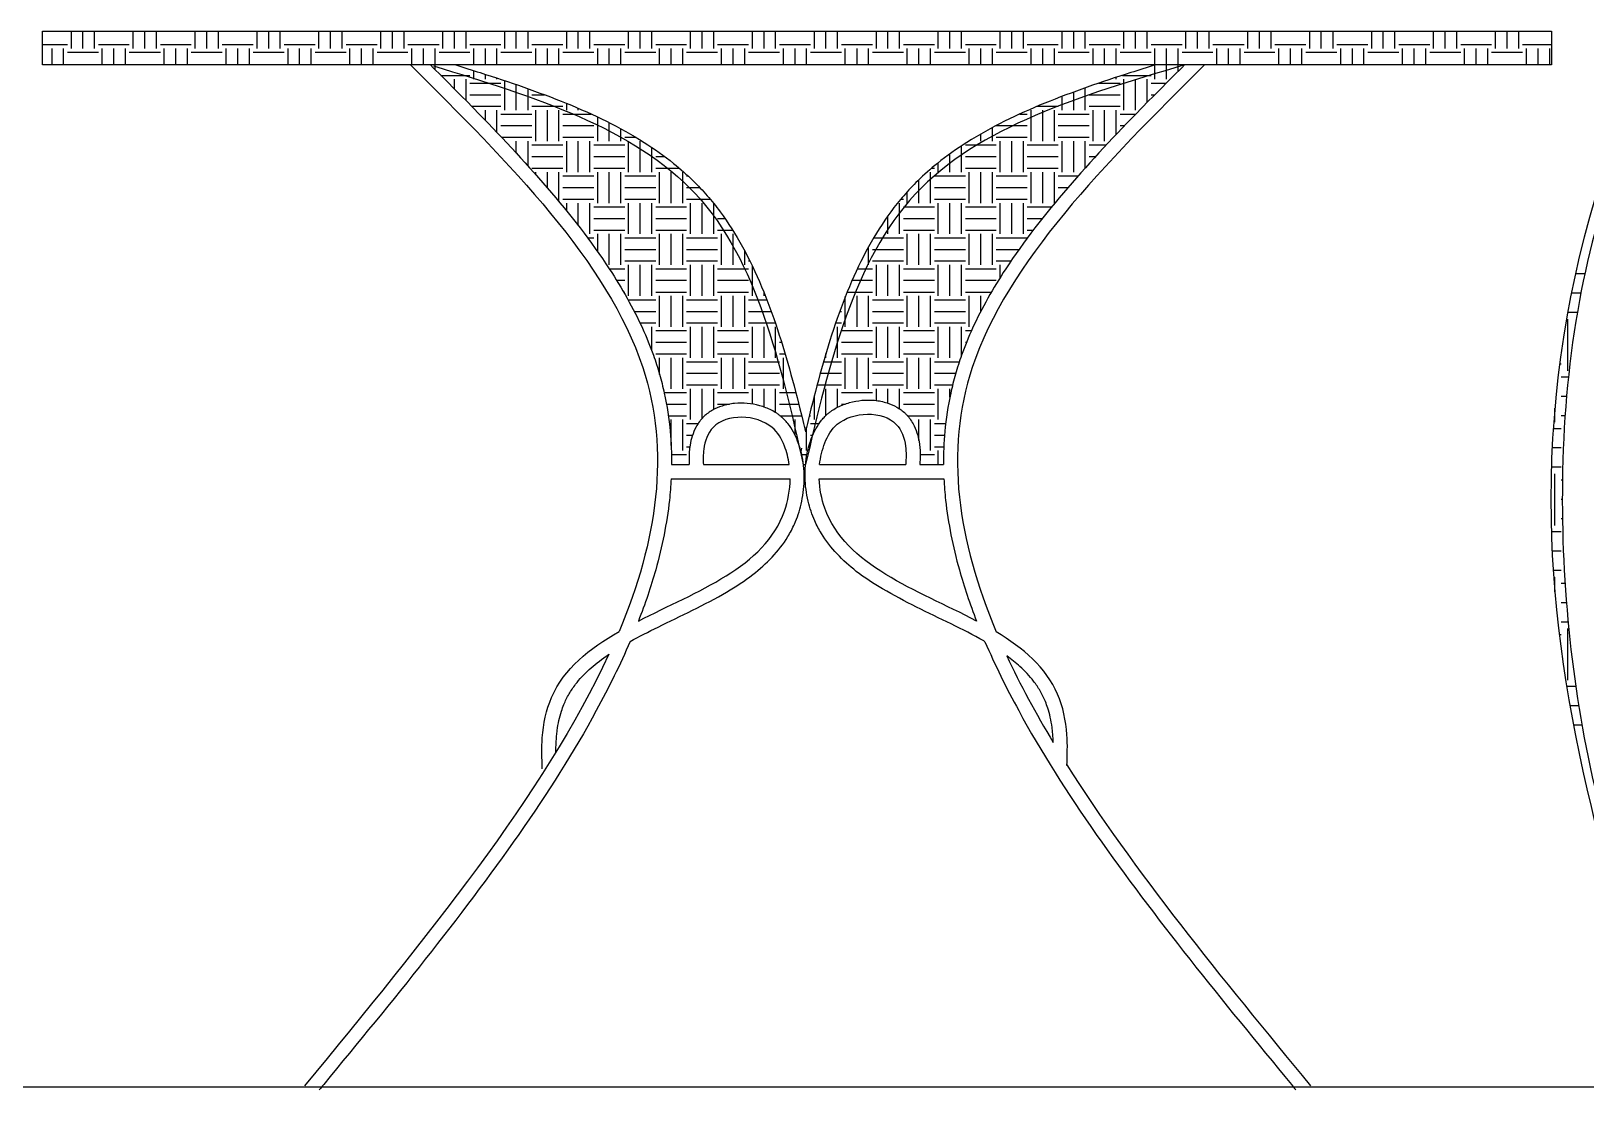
# Model space of a CAD drawing. Header units: inches. Extents: x 10 to 52.5, y 12.2 to 37.
# Drawn here: x 50.019 to 51.121, y 21.122 to 21.873 of the extents above; entities that cross this region are included whole.
import ezdxf

# ---------------------------------------------------------------- set-up
doc = ezdxf.new("R2010")
doc.units = ezdxf.units.IN
doc.header["$MEASUREMENT"] = 0
doc.layers.add('02', color=2, linetype='Continuous')
doc.layers.add('1', color=1, linetype='Continuous')

msp = doc.modelspace()

# ---------------------------------------------------------------- linework, layer by layer
at = {"layer": '02'}
for p, q in [((50.0268, 21.873), (51.0965, 21.873)), ((50.0268, 21.849), (50.0268, 21.873)), ((50.0473, 21.8608), (50.0473, 21.873)), ((50.0555, 21.8608), (50.0555, 21.873)), ((50.0637, 21.8608), (50.0637, 21.873)), ((50.0912, 21.8608), (50.0912, 21.873)), ((50.0994, 21.8608), (50.0994, 21.873)), ((50.1076, 21.8608), (50.1076, 21.873)), ((50.1351, 21.8608), (50.1351, 21.873)), ((50.1433, 21.8608), (50.1433, 21.873)), ((50.1515, 21.8608), (50.1515, 21.873)), ((50.179, 21.8608), (50.179, 21.873)), ((50.1872, 21.8608), (50.1872, 21.873)), ((50.1954, 21.8608), (50.1954, 21.873)), ((50.2228, 21.8608), (50.2228, 21.873)), ((50.2311, 21.8608), (50.2311, 21.873)), ((50.2393, 21.8608), (50.2393, 21.873)), ((50.2667, 21.8608), (50.2667, 21.873)), ((50.275, 21.8608), (50.275, 21.873)), ((50.2832, 21.8608), (50.2832, 21.873)), ((50.3106, 21.8608), (50.3106, 21.873)), ((50.3189, 21.8608), (50.3189, 21.873)), ((50.3271, 21.8608), (50.3271, 21.873)), ((50.3545, 21.8608), (50.3545, 21.873)), ((50.3627, 21.8608), (50.3627, 21.873)), ((50.371, 21.8608), (50.371, 21.873)), ((50.3984, 21.8608), (50.3984, 21.873)), ((50.4066, 21.8608), (50.4066, 21.873)), ((50.4149, 21.8608), (50.4149, 21.873)), ((50.4423, 21.8608), (50.4423, 21.873)), ((50.4505, 21.8608), (50.4505, 21.873)), ((50.4588, 21.8608), (50.4588, 21.873)), ((50.4862, 21.8608), (50.4862, 21.873)), ((50.4944, 21.8608), (50.4944, 21.873)), ((50.5027, 21.8608), (50.5027, 21.873)), ((50.5301, 21.8608), (50.5301, 21.873)), ((50.5383, 21.8608), (50.5383, 21.873)), ((50.5465, 21.8608), (50.5465, 21.873)), ((50.574, 21.8608), (50.574, 21.873)), ((50.5822, 21.8608), (50.5822, 21.873)), ((50.5904, 21.8608), (50.5904, 21.873)), ((50.6179, 21.8608), (50.6179, 21.873)), ((50.6261, 21.8608), (50.6261, 21.873)), ((50.6343, 21.8608), (50.6343, 21.873)), ((50.6618, 21.8608), (50.6618, 21.873)), ((50.67, 21.8608), (50.67, 21.873)), ((50.6782, 21.8608), (50.6782, 21.873)), ((50.7056, 21.8608), (50.7056, 21.873)), ((50.7139, 21.8608), (50.7139, 21.873)), ((50.7221, 21.8608), (50.7221, 21.873)), ((50.7495, 21.8608), (50.7495, 21.873)), ((50.7578, 21.8608), (50.7578, 21.873)), ((50.766, 21.8608), (50.766, 21.873)), ((50.7934, 21.8608), (50.7934, 21.873)), ((50.8017, 21.8608), (50.8017, 21.873)), ((50.8099, 21.8608), (50.8099, 21.873)), ((50.8373, 21.8608), (50.8373, 21.873)), ((50.8456, 21.8608), (50.8456, 21.873)), ((50.8538, 21.8608), (50.8538, 21.873)), ((50.8812, 21.8608), (50.8812, 21.873)), ((50.8894, 21.8608), (50.8894, 21.873)), ((50.8977, 21.8608), (50.8977, 21.873)), ((50.9251, 21.8608), (50.9251, 21.873)), ((50.9333, 21.8608), (50.9333, 21.873)), ((50.9416, 21.8608), (50.9416, 21.873)), ((50.969, 21.8608), (50.969, 21.873)), ((50.9772, 21.8608), (50.9772, 21.873)), ((50.9855, 21.8608), (50.9855, 21.873)), ((51.0129, 21.8608), (51.0129, 21.873)), ((51.0211, 21.8608), (51.0211, 21.873)), ((51.0293, 21.8608), (51.0293, 21.873)), ((51.0568, 21.8608), (51.0568, 21.873)), ((51.065, 21.8608), (51.065, 21.873)), ((51.0732, 21.8608), (51.0732, 21.873)), ((51.0965, 21.873), (51.0965, 21.849)), ((50.0268, 21.8636), (50.0445, 21.8636)), ((50.0336, 21.849), (50.0336, 21.8608)), ((50.0418, 21.849), (50.0418, 21.8608)), ((50.0445, 21.8581), (50.0665, 21.8581)), ((50.0665, 21.8636), (50.0884, 21.8636)), ((50.0692, 21.849), (50.0692, 21.8608)), ((50.0775, 21.849), (50.0775, 21.8608)), ((50.0857, 21.849), (50.0857, 21.8608)), ((50.0884, 21.8581), (50.1104, 21.8581)), ((50.1104, 21.8636), (50.1323, 21.8636)), ((50.1131, 21.849), (50.1131, 21.8608)), ((50.1213, 21.849), (50.1213, 21.8608)), ((50.1296, 21.849), (50.1296, 21.8608)), ((50.1323, 21.8581), (50.1543, 21.8581)), ((50.1543, 21.8636), (50.1762, 21.8636)), ((50.157, 21.849), (50.157, 21.8608)), ((50.1652, 21.849), (50.1652, 21.8608)), ((50.1735, 21.849), (50.1735, 21.8608)), ((50.1762, 21.8581), (50.1982, 21.8581)), ((50.1982, 21.8636), (50.2201, 21.8636)), ((50.2009, 21.849), (50.2009, 21.8608)), ((50.2091, 21.849), (50.2091, 21.8608)), ((50.2174, 21.849), (50.2174, 21.8608)), ((50.2201, 21.8581), (50.242, 21.8581)), ((50.242, 21.8636), (50.264, 21.8636)), ((50.2448, 21.849), (50.2448, 21.8608)), ((50.253, 21.849), (50.253, 21.8608)), ((50.2613, 21.849), (50.2613, 21.8608)), ((50.264, 21.8581), (50.2859, 21.8581)), ((50.2859, 21.8636), (50.3079, 21.8636)), ((50.2887, 21.849), (50.2887, 21.8608)), ((50.2969, 21.849), (50.2969, 21.8608)), ((50.3051, 21.8458), (50.3051, 21.8608)), ((50.3079, 21.8581), (50.3298, 21.8581)), ((50.3298, 21.8636), (50.3518, 21.8636)), ((50.3326, 21.849), (50.3326, 21.8608)), ((50.3408, 21.849), (50.3408, 21.8608)), ((50.349, 21.849), (50.349, 21.8608)), ((50.3518, 21.8581), (50.3737, 21.8581)), ((50.3737, 21.8636), (50.3957, 21.8636)), ((50.3765, 21.849), (50.3765, 21.8608)), ((50.3847, 21.849), (50.3847, 21.8608)), ((50.3929, 21.849), (50.3929, 21.8608)), ((50.3957, 21.8581), (50.4176, 21.8581)), ((50.4176, 21.8636), (50.4396, 21.8636)), ((50.4204, 21.849), (50.4204, 21.8608)), ((50.4286, 21.849), (50.4286, 21.8608)), ((50.4368, 21.849), (50.4368, 21.8608)), ((50.4396, 21.8581), (50.4615, 21.8581)), ((50.4615, 21.8636), (50.4834, 21.8636)), ((50.4642, 21.849), (50.4642, 21.8608)), ((50.4725, 21.849), (50.4725, 21.8608)), ((50.4807, 21.849), (50.4807, 21.8608)), ((50.4834, 21.8581), (50.5054, 21.8581)), ((50.5054, 21.8636), (50.5273, 21.8636)), ((50.5081, 21.849), (50.5081, 21.8608)), ((50.5164, 21.849), (50.5164, 21.8608)), ((50.5246, 21.849), (50.5246, 21.8608)), ((50.5273, 21.8581), (50.5493, 21.8581)), ((50.5493, 21.8636), (50.5712, 21.8636)), ((50.552, 21.849), (50.552, 21.8608)), ((50.5603, 21.849), (50.5603, 21.8608)), ((50.5685, 21.849), (50.5685, 21.8608)), ((50.5712, 21.8581), (50.5932, 21.8581)), ((50.5932, 21.8636), (50.6151, 21.8636)), ((50.5959, 21.849), (50.5959, 21.8608)), ((50.6042, 21.849), (50.6042, 21.8608)), ((50.6124, 21.849), (50.6124, 21.8608)), ((50.6151, 21.8581), (50.6371, 21.8581)), ((50.6371, 21.8636), (50.659, 21.8636)), ((50.6398, 21.849), (50.6398, 21.8608)), ((50.648, 21.849), (50.648, 21.8608)), ((50.6563, 21.849), (50.6563, 21.8608)), ((50.659, 21.8581), (50.681, 21.8581)), ((50.681, 21.8636), (50.7029, 21.8636)), ((50.6837, 21.849), (50.6837, 21.8608)), ((50.6919, 21.849), (50.6919, 21.8608)), ((50.7002, 21.849), (50.7002, 21.8608)), ((50.7029, 21.8581), (50.7249, 21.8581)), ((50.7249, 21.8636), (50.7468, 21.8636)), ((50.7276, 21.849), (50.7276, 21.8608)), ((50.7358, 21.849), (50.7358, 21.8608)), ((50.7441, 21.849), (50.7441, 21.8608)), ((50.7468, 21.8581), (50.7687, 21.8581)), ((50.7687, 21.8636), (50.7907, 21.8636)), ((50.7715, 21.849), (50.7715, 21.8608)), ((50.7797, 21.849), (50.7797, 21.8608)), ((50.7879, 21.849), (50.7879, 21.8608)), ((50.7907, 21.8581), (50.8126, 21.8581)), ((50.8126, 21.8636), (50.8346, 21.8636)), ((50.8154, 21.8389), (50.8154, 21.8608)), ((50.8236, 21.8389), (50.8236, 21.8608)), ((50.8318, 21.8446), (50.8318, 21.8608)), ((50.8346, 21.8581), (50.8565, 21.8581)), ((50.8565, 21.8636), (50.8785, 21.8636)), ((50.8593, 21.849), (50.8593, 21.8608)), ((50.8675, 21.849), (50.8675, 21.8608)), ((50.8757, 21.849), (50.8757, 21.8608)), ((50.8785, 21.8581), (50.9004, 21.8581)), ((50.9004, 21.8636), (50.9224, 21.8636)), ((50.9032, 21.849), (50.9032, 21.8608)), ((50.9114, 21.849), (50.9114, 21.8608)), ((50.9196, 21.849), (50.9196, 21.8608)), ((50.9224, 21.8581), (50.9443, 21.8581)), ((50.9443, 21.8636), (50.9663, 21.8636)), ((50.9471, 21.849), (50.9471, 21.8608)), ((50.9553, 21.849), (50.9553, 21.8608)), ((50.9635, 21.849), (50.9635, 21.8608)), ((50.9663, 21.8581), (50.9882, 21.8581)), ((50.9882, 21.8636), (51.0101, 21.8636)), ((50.9909, 21.849), (50.9909, 21.8608)), ((50.9992, 21.849), (50.9992, 21.8608)), ((51.0074, 21.849), (51.0074, 21.8608)), ((51.0101, 21.8581), (51.0321, 21.8581)), ((51.0321, 21.8636), (51.054, 21.8636)), ((51.0348, 21.849), (51.0348, 21.8608)), ((51.0431, 21.849), (51.0431, 21.8608)), ((51.0513, 21.849), (51.0513, 21.8608)), ((51.054, 21.8581), (51.076, 21.8581)), ((51.076, 21.8636), (51.0965, 21.8636)), ((51.0787, 21.849), (51.0787, 21.8608)), ((51.087, 21.849), (51.087, 21.8608)), ((51.0952, 21.849), (51.0952, 21.8608)), ((51.0965, 21.849), (50.0268, 21.849)), ((50.3326, 21.8389), (50.3326, 21.845)), ((50.3093, 21.8416), (50.3298, 21.8416)), ((50.3189, 21.832), (50.3189, 21.8389)), ((50.3271, 21.8237), (50.3271, 21.8389)), ((50.3298, 21.8362), (50.3518, 21.8362)), ((50.3408, 21.8389), (50.3408, 21.8424)), ((50.349, 21.8389), (50.349, 21.8397)), ((50.3545, 21.817), (50.3545, 21.8379)), ((50.3627, 21.817), (50.3627, 21.8351)), ((50.371, 21.817), (50.371, 21.8322)), ((50.766, 21.817), (50.766, 21.8328)), ((50.7757, 21.8362), (50.7907, 21.8362)), ((50.7879, 21.8389), (50.7879, 21.8402)), ((50.7923, 21.8416), (50.8126, 21.8416)), ((50.7934, 21.817), (50.7934, 21.8389)), ((50.8017, 21.817), (50.8017, 21.8389)), ((50.8099, 21.8225), (50.8099, 21.8389)), ((50.8126, 21.8362), (50.8234, 21.8362)), ((50.3298, 21.8279), (50.3518, 21.8279)), ((50.3737, 21.8279), (50.3827, 21.8279)), ((50.3984, 21.817), (50.3984, 21.8218)), ((50.7495, 21.817), (50.7495, 21.8268)), ((50.7578, 21.817), (50.7578, 21.8298)), ((50.7687, 21.8279), (50.7907, 21.8279)), ((50.8126, 21.8279), (50.8153, 21.8279)), ((50.331, 21.8197), (50.3518, 21.8197)), ((50.3408, 21.8097), (50.3408, 21.817)), ((50.349, 21.8011), (50.349, 21.817)), ((50.3518, 21.8142), (50.3737, 21.8142)), ((50.3737, 21.8197), (50.3957, 21.8197)), ((50.3765, 21.795), (50.3765, 21.817)), ((50.3847, 21.795), (50.3847, 21.817)), ((50.3929, 21.795), (50.3929, 21.817)), ((50.3957, 21.8142), (50.4158, 21.8142)), ((50.4066, 21.817), (50.4066, 21.8183)), ((50.4204, 21.795), (50.4204, 21.8121)), ((50.7195, 21.8142), (50.7249, 21.8142)), ((50.7276, 21.795), (50.7276, 21.817)), ((50.732, 21.8197), (50.7468, 21.8197)), ((50.7358, 21.795), (50.7358, 21.817)), ((50.7441, 21.795), (50.7441, 21.817)), ((50.7468, 21.8142), (50.7687, 21.8142)), ((50.7687, 21.8197), (50.7907, 21.8197)), ((50.7715, 21.795), (50.7715, 21.817)), ((50.7797, 21.795), (50.7797, 21.817)), ((50.7879, 21.7998), (50.7879, 21.817)), ((50.7907, 21.8142), (50.8018, 21.8142)), ((50.3518, 21.806), (50.3737, 21.806)), ((50.3957, 21.806), (50.4176, 21.806)), ((50.4286, 21.795), (50.4286, 21.8081)), ((50.4368, 21.795), (50.4368, 21.8037)), ((50.6919, 21.795), (50.6919, 21.8)), ((50.7002, 21.795), (50.7002, 21.8046)), ((50.7029, 21.806), (50.7249, 21.806)), ((50.7468, 21.806), (50.7687, 21.806)), ((50.7907, 21.806), (50.7939, 21.806)), ((50.3522, 21.7978), (50.3737, 21.7978)), ((50.3627, 21.7865), (50.3627, 21.795)), ((50.371, 21.7775), (50.371, 21.795)), ((50.3737, 21.7923), (50.3957, 21.7923)), ((50.3957, 21.7978), (50.4176, 21.7978)), ((50.3984, 21.7731), (50.3984, 21.795)), ((50.4066, 21.7731), (50.4066, 21.795)), ((50.4149, 21.7731), (50.4149, 21.795)), ((50.4176, 21.7923), (50.4396, 21.7923)), ((50.4396, 21.7978), (50.4473, 21.7978)), ((50.4423, 21.7731), (50.4423, 21.795)), ((50.4505, 21.7731), (50.4505, 21.795)), ((50.4588, 21.7731), (50.4588, 21.7905)), ((50.6782, 21.7731), (50.6782, 21.7916)), ((50.681, 21.7923), (50.7029, 21.7923)), ((50.6837, 21.795), (50.6837, 21.7951)), ((50.7029, 21.7978), (50.7249, 21.7978)), ((50.7056, 21.7731), (50.7056, 21.795)), ((50.7139, 21.7731), (50.7139, 21.795)), ((50.7221, 21.7731), (50.7221, 21.795)), ((50.7249, 21.7923), (50.7468, 21.7923)), ((50.7468, 21.7978), (50.7687, 21.7978)), ((50.7495, 21.7731), (50.7495, 21.795)), ((50.7578, 21.7731), (50.7578, 21.795)), ((50.766, 21.7761), (50.766, 21.795)), ((50.7687, 21.7923), (50.7808, 21.7923)), ((50.3737, 21.784), (50.3957, 21.784)), ((50.4176, 21.784), (50.4396, 21.784)), ((50.4615, 21.784), (50.4679, 21.784)), ((50.6618, 21.7731), (50.6618, 21.7797)), ((50.67, 21.7731), (50.67, 21.7859)), ((50.681, 21.784), (50.7029, 21.784)), ((50.7249, 21.784), (50.7468, 21.784)), ((50.7687, 21.784), (50.7732, 21.784)), ((50.3737, 21.7758), (50.3957, 21.7758)), ((50.3765, 21.7713), (50.3765, 21.7731)), ((50.3847, 21.7619), (50.3847, 21.7731)), ((50.3929, 21.7522), (50.3929, 21.7731)), ((50.3957, 21.7703), (50.4176, 21.7703)), ((50.4176, 21.7758), (50.4396, 21.7758)), ((50.4204, 21.7511), (50.4204, 21.7731)), ((50.4286, 21.7511), (50.4286, 21.7731)), ((50.4368, 21.7511), (50.4368, 21.7731)), ((50.4396, 21.7703), (50.4615, 21.7703)), ((50.4615, 21.7758), (50.4783, 21.7758)), ((50.4642, 21.7511), (50.4642, 21.7731)), ((50.4725, 21.7511), (50.4725, 21.7731)), ((50.4807, 21.7511), (50.4807, 21.7731)), ((50.4834, 21.7703), (50.4844, 21.7703)), ((50.648, 21.7511), (50.648, 21.7676)), ((50.6563, 21.7511), (50.6563, 21.7731)), ((50.6571, 21.7758), (50.659, 21.7758)), ((50.659, 21.7703), (50.681, 21.7703)), ((50.681, 21.7758), (50.7029, 21.7758)), ((50.6837, 21.7511), (50.6837, 21.7731)), ((50.6919, 21.7511), (50.6919, 21.7731)), ((50.7002, 21.7511), (50.7002, 21.7731)), ((50.7029, 21.7703), (50.7249, 21.7703)), ((50.7249, 21.7758), (50.7468, 21.7758)), ((50.7276, 21.7511), (50.7276, 21.7731)), ((50.7358, 21.7511), (50.7358, 21.7731)), ((50.7441, 21.7511), (50.7441, 21.7731)), ((50.7468, 21.7703), (50.7608, 21.7703)), ((50.3957, 21.7621), (50.4176, 21.7621)), ((50.4396, 21.7621), (50.4615, 21.7621)), ((50.4834, 21.7621), (50.4928, 21.7621)), ((50.6398, 21.7511), (50.6398, 21.7591)), ((50.659, 21.7621), (50.681, 21.7621)), ((50.7029, 21.7621), (50.7249, 21.7621)), ((50.7468, 21.7621), (50.7537, 21.7621)), ((50.3957, 21.7539), (50.4176, 21.7539)), ((50.3984, 21.7455), (50.3984, 21.7511)), ((50.4066, 21.7351), (50.4066, 21.7511)), ((50.4149, 21.7292), (50.4149, 21.7511)), ((50.4176, 21.7484), (50.4396, 21.7484)), ((50.4396, 21.7539), (50.4615, 21.7539)), ((50.4423, 21.7292), (50.4423, 21.7511)), ((50.4505, 21.7292), (50.4505, 21.7511)), ((50.4588, 21.7292), (50.4588, 21.7511)), ((50.4615, 21.7484), (50.4834, 21.7484)), ((50.4834, 21.7539), (50.5001, 21.7539)), ((50.4862, 21.7292), (50.4862, 21.7511)), ((50.4944, 21.7292), (50.4944, 21.7511)), ((50.5027, 21.7292), (50.5027, 21.7508)), ((50.6343, 21.7292), (50.6343, 21.7511)), ((50.6352, 21.7539), (50.6371, 21.7539)), ((50.6371, 21.7484), (50.659, 21.7484)), ((50.659, 21.7539), (50.681, 21.7539)), ((50.6618, 21.7292), (50.6618, 21.7511)), ((50.67, 21.7292), (50.67, 21.7511)), ((50.6782, 21.7292), (50.6782, 21.7511)), ((50.681, 21.7484), (50.7029, 21.7484)), ((50.7029, 21.7539), (50.7249, 21.7539)), ((50.7056, 21.7292), (50.7056, 21.7511)), ((50.7139, 21.7292), (50.7139, 21.7511)), ((50.7221, 21.7292), (50.7221, 21.7511)), ((50.7249, 21.7484), (50.7421, 21.7484)), ((50.4176, 21.7401), (50.4396, 21.7401)), ((50.4615, 21.7401), (50.4834, 21.7401)), ((50.5054, 21.7401), (50.5106, 21.7401)), ((50.6261, 21.7292), (50.6261, 21.742)), ((50.6371, 21.7401), (50.659, 21.7401)), ((50.681, 21.7401), (50.7029, 21.7401)), ((50.7249, 21.7401), (50.7355, 21.7401)), ((50.4132, 21.7264), (50.4176, 21.7264)), ((50.4176, 21.7319), (50.4396, 21.7319)), ((50.4204, 21.7166), (50.4204, 21.7292)), ((50.4286, 21.7072), (50.4286, 21.7292)), ((50.4368, 21.7072), (50.4368, 21.7292)), ((50.4396, 21.7264), (50.4615, 21.7264)), ((50.4615, 21.7319), (50.4834, 21.7319)), ((50.4642, 21.7072), (50.4642, 21.7292)), ((50.4725, 21.7072), (50.4725, 21.7292)), ((50.4807, 21.7072), (50.4807, 21.7292)), ((50.4834, 21.7264), (50.5054, 21.7264)), ((50.5054, 21.7319), (50.516, 21.7319)), ((50.5081, 21.7072), (50.5081, 21.7292)), ((50.5164, 21.7072), (50.5164, 21.7292)), ((50.616, 21.7264), (50.6371, 21.7264)), ((50.6179, 21.7292), (50.6179, 21.7296)), ((50.6371, 21.7319), (50.659, 21.7319)), ((50.6398, 21.7072), (50.6398, 21.7292)), ((50.648, 21.7072), (50.648, 21.7292)), ((50.6563, 21.7072), (50.6563, 21.7292)), ((50.659, 21.7264), (50.681, 21.7264)), ((50.681, 21.7319), (50.7029, 21.7319)), ((50.6837, 21.7072), (50.6837, 21.7292)), ((50.6919, 21.7072), (50.6919, 21.7292)), ((50.7002, 21.7072), (50.7002, 21.7292)), ((50.7029, 21.7264), (50.7249, 21.7264)), ((50.7249, 21.7319), (50.7291, 21.7319)), ((50.4396, 21.7182), (50.4615, 21.7182)), ((50.4834, 21.7182), (50.5054, 21.7182)), ((50.5246, 21.7072), (50.5246, 21.7171)), ((50.6124, 21.7072), (50.6124, 21.7201)), ((50.6151, 21.7182), (50.6371, 21.7182)), ((50.659, 21.7182), (50.681, 21.7182)), ((50.7029, 21.7182), (50.719, 21.7182)), ((50.4286, 21.7045), (50.4396, 21.7045)), ((50.4396, 21.71), (50.4615, 21.71)), ((50.4423, 21.6853), (50.4423, 21.7072)), ((50.4505, 21.6853), (50.4505, 21.7072)), ((50.4588, 21.6853), (50.4588, 21.7072)), ((50.4615, 21.7045), (50.4834, 21.7045)), ((50.4834, 21.71), (50.5054, 21.71)), ((50.4862, 21.6853), (50.4862, 21.7072)), ((50.4944, 21.6853), (50.4944, 21.7072)), ((50.5027, 21.6853), (50.5027, 21.7072)), ((50.5054, 21.7045), (50.5273, 21.7045)), ((50.5273, 21.71), (50.5283, 21.71)), ((50.5301, 21.6853), (50.5301, 21.7063)), ((50.6044, 21.7045), (50.6151, 21.7045)), ((50.6151, 21.71), (50.6371, 21.71)), ((50.6179, 21.6853), (50.6179, 21.7072)), ((50.6261, 21.6853), (50.6261, 21.7072)), ((50.6343, 21.6853), (50.6343, 21.7072)), ((50.6371, 21.7045), (50.659, 21.7045)), ((50.659, 21.71), (50.681, 21.71)), ((50.6618, 21.6853), (50.6618, 21.7072)), ((50.67, 21.6853), (50.67, 21.7072)), ((50.6782, 21.6853), (50.6782, 21.7072)), ((50.681, 21.7045), (50.7029, 21.7045)), ((50.7029, 21.71), (50.7133, 21.71)), ((50.7056, 21.6982), (50.7056, 21.7072)), ((51.12, 21.7008), (51.1134, 21.7008)), ((50.4338, 21.6963), (50.4396, 21.6963)), ((50.4615, 21.6963), (50.4834, 21.6963)), ((50.5054, 21.6963), (50.5273, 21.6963)), ((50.6007, 21.6963), (50.6151, 21.6963)), ((50.6371, 21.6963), (50.659, 21.6963)), ((50.681, 21.6963), (50.7029, 21.6963)), ((50.4387, 21.688), (50.4396, 21.688)), ((50.4418, 21.6825), (50.4615, 21.6825)), ((50.4615, 21.688), (50.4834, 21.688)), ((50.4642, 21.6633), (50.4642, 21.6853)), ((50.4725, 21.6633), (50.4725, 21.6853)), ((50.4807, 21.6633), (50.4807, 21.6853)), ((50.4834, 21.6825), (50.5054, 21.6825)), ((50.5054, 21.688), (50.5273, 21.688)), ((50.5081, 21.6633), (50.5081, 21.6853)), ((50.5164, 21.6633), (50.5164, 21.6853)), ((50.5246, 21.6633), (50.5246, 21.6853)), ((50.5273, 21.6825), (50.5403, 21.6825)), ((50.5383, 21.6853), (50.5383, 21.6876)), ((50.5959, 21.6633), (50.5959, 21.6848)), ((50.5972, 21.688), (50.6151, 21.688)), ((50.6042, 21.6633), (50.6042, 21.6853)), ((50.6124, 21.6633), (50.6124, 21.6853)), ((50.6151, 21.6825), (50.6371, 21.6825)), ((50.6371, 21.688), (50.659, 21.688)), ((50.6398, 21.6633), (50.6398, 21.6853)), ((50.648, 21.6633), (50.648, 21.6853)), ((50.6563, 21.6633), (50.6563, 21.6853)), ((50.659, 21.6825), (50.681, 21.6825)), ((50.681, 21.688), (50.6995, 21.688)), ((50.6837, 21.6633), (50.6837, 21.6853)), ((50.6919, 21.6743), (50.6919, 21.6853)), ((51.1172, 21.6871), (51.1105, 21.6871)), ((50.4462, 21.6743), (50.4615, 21.6743)), ((50.4834, 21.6743), (50.5054, 21.6743)), ((50.5273, 21.6743), (50.5434, 21.6743)), ((50.592, 21.6743), (50.5932, 21.6743)), ((50.6151, 21.6743), (50.6371, 21.6743)), ((50.659, 21.6743), (50.681, 21.6743)), ((51.1147, 21.6734), (51.1079, 21.6734)), ((51.108, 21.6322), (51.108, 21.6688)), ((50.4503, 21.6661), (50.4615, 21.6661)), ((50.4588, 21.6462), (50.4588, 21.6633)), ((50.4615, 21.6606), (50.4834, 21.6606)), ((50.4834, 21.6661), (50.5054, 21.6661)), ((50.4862, 21.6414), (50.4862, 21.6633)), ((50.4944, 21.6414), (50.4944, 21.6633)), ((50.5027, 21.6414), (50.5027, 21.6633)), ((50.5054, 21.6606), (50.5273, 21.6606)), ((50.5273, 21.6661), (50.5463, 21.6661)), ((50.5301, 21.6414), (50.5301, 21.6633)), ((50.5383, 21.6414), (50.5383, 21.6633)), ((50.5465, 21.6414), (50.5465, 21.6633)), ((50.5891, 21.6661), (50.5932, 21.6661)), ((50.5904, 21.6414), (50.5904, 21.6633)), ((50.5932, 21.6606), (50.6151, 21.6606)), ((50.6151, 21.6661), (50.6371, 21.6661)), ((50.6179, 21.6414), (50.6179, 21.6633)), ((50.6261, 21.6414), (50.6261, 21.6633)), ((50.6343, 21.6414), (50.6343, 21.6633)), ((50.6371, 21.6606), (50.659, 21.6606)), ((50.659, 21.6661), (50.681, 21.6661)), ((50.6618, 21.6414), (50.6618, 21.6633)), ((50.67, 21.6414), (50.67, 21.6633)), ((50.6782, 21.6429), (50.6782, 21.6633)), ((50.681, 21.6606), (50.6854, 21.6606)), ((50.4615, 21.6524), (50.4834, 21.6524)), ((50.5054, 21.6524), (50.5273, 21.6524)), ((50.5493, 21.6524), (50.5507, 21.6524)), ((50.5932, 21.6524), (50.6151, 21.6524)), ((50.6371, 21.6524), (50.659, 21.6524)), ((50.681, 21.6524), (50.6818, 21.6524)), ((50.4614, 21.6386), (50.4615, 21.6386)), ((50.4615, 21.6441), (50.4834, 21.6441)), ((50.4642, 21.6296), (50.4642, 21.6414)), ((50.4725, 21.6194), (50.4725, 21.6414)), ((50.4807, 21.6194), (50.4807, 21.6414)), ((50.4834, 21.6386), (50.5054, 21.6386)), ((50.5054, 21.6441), (50.5273, 21.6441)), ((50.5081, 21.6194), (50.5081, 21.6414)), ((50.5164, 21.6194), (50.5164, 21.6414)), ((50.5246, 21.6194), (50.5246, 21.6414)), ((50.5273, 21.6386), (50.5493, 21.6386)), ((50.5493, 21.6441), (50.5532, 21.6441)), ((50.552, 21.6194), (50.552, 21.6414)), ((50.5805, 21.6386), (50.5932, 21.6386)), ((50.5822, 21.6414), (50.5822, 21.6445)), ((50.5932, 21.6441), (50.6151, 21.6441)), ((50.5959, 21.6194), (50.5959, 21.6414)), ((50.6042, 21.6194), (50.6042, 21.6414)), ((50.6124, 21.6194), (50.6124, 21.6414)), ((50.6151, 21.6386), (50.6371, 21.6386)), ((50.6371, 21.6441), (50.659, 21.6441)), ((50.6398, 21.6194), (50.6398, 21.6414)), ((50.648, 21.6194), (50.648, 21.6414)), ((50.6563, 21.6194), (50.6563, 21.6414)), ((50.659, 21.6386), (50.6768, 21.6386)), ((51.1034, 21.6368), (51.1022, 21.6368)), ((50.4834, 21.6304), (50.5054, 21.6304)), ((50.5273, 21.6304), (50.5493, 21.6304)), ((50.5782, 21.6304), (50.5932, 21.6304)), ((50.6151, 21.6304), (50.6371, 21.6304)), ((50.659, 21.6304), (50.6742, 21.6304)), ((51.1084, 21.6277), (51.1034, 21.6277)), ((50.4675, 21.6167), (50.4834, 21.6167)), ((50.4834, 21.6222), (50.5054, 21.6222)), ((50.4862, 21.5975), (50.4862, 21.6194)), ((50.4944, 21.5984), (50.4944, 21.6194)), ((50.5027, 21.6047), (50.5027, 21.6194)), ((50.5054, 21.6167), (50.5273, 21.6167)), ((50.5273, 21.6222), (50.5493, 21.6222)), ((50.5301, 21.6085), (50.5301, 21.6194)), ((50.5383, 21.6064), (50.5383, 21.6194)), ((50.5465, 21.6024), (50.5465, 21.6194)), ((50.5493, 21.6167), (50.5608, 21.6167)), ((50.574, 21.5975), (50.574, 21.6145)), ((50.576, 21.6222), (50.5932, 21.6222)), ((50.5822, 21.6005), (50.5822, 21.6194)), ((50.5904, 21.6063), (50.5904, 21.6194)), ((50.5932, 21.6167), (50.6151, 21.6167)), ((50.6151, 21.6222), (50.6371, 21.6222)), ((50.6179, 21.611), (50.6179, 21.6194)), ((50.6261, 21.6092), (50.6261, 21.6194)), ((50.6343, 21.6052), (50.6343, 21.6194)), ((50.6371, 21.6167), (50.659, 21.6167)), ((50.659, 21.6222), (50.672, 21.6222)), ((50.6618, 21.5975), (50.6618, 21.6194)), ((50.67, 21.6134), (50.67, 21.6194)), ((51.1071, 21.614), (51.1034, 21.614)), ((50.4692, 21.6085), (50.4834, 21.6085)), ((50.5054, 21.6085), (50.5138, 21.6085)), ((50.5493, 21.6085), (50.5629, 21.6085)), ((50.5932, 21.6085), (50.5954, 21.6085)), ((50.6371, 21.6085), (50.659, 21.6085)), ((51.0988, 21.5957), (51.0988, 21.6057)), ((50.4705, 21.6002), (50.4834, 21.6002)), ((50.4725, 21.5792), (50.4725, 21.5975)), ((50.4807, 21.5756), (50.4807, 21.5975)), ((50.4834, 21.5948), (50.4916, 21.5948)), ((50.5496, 21.6002), (50.5649, 21.6002)), ((50.5603, 21.5866), (50.5603, 21.5975)), ((50.5685, 21.5756), (50.5685, 21.5923)), ((50.5704, 21.6002), (50.5712, 21.6002)), ((50.5712, 21.5948), (50.5773, 21.5948)), ((50.64, 21.6002), (50.659, 21.6002)), ((50.648, 21.5828), (50.648, 21.5975)), ((50.6563, 21.5756), (50.6563, 21.5975)), ((50.659, 21.5948), (50.667, 21.5948)), ((51.1034, 21.5911), (51.0977, 21.5911)), ((51.106, 21.6002), (51.1034, 21.6002)), ((50.4834, 21.5865), (50.4876, 21.5865)), ((50.5712, 21.5865), (50.5728, 21.5865)), ((50.659, 21.5865), (50.6662, 21.5865)), ((50.4727, 21.5728), (50.4834, 21.5728)), ((50.4834, 21.5783), (50.4857, 21.5783)), ((50.565, 21.5728), (50.5687, 21.5728)), ((50.649, 21.5728), (50.659, 21.5728)), ((50.659, 21.5783), (50.6657, 21.5783)), ((50.6618, 21.5656), (50.6618, 21.5756)), ((51.1034, 21.5774), (51.0969, 21.5774)), ((50.4727, 21.5656), (50.4853, 21.5656)), ((50.4953, 21.5656), (50.5561, 21.5656)), ((50.5662, 21.5656), (50.5677, 21.5656)), ((50.5777, 21.5656), (50.6387, 21.5656)), ((50.6487, 21.5656), (50.6655, 21.5656)), ((51.1034, 21.5637), (51.0964, 21.5637)), ((51.0988, 21.5225), (51.0988, 21.5591)), ((50.4724, 21.5556), (50.5568, 21.5556)), ((50.5667, 21.5556), (50.5674, 21.5556)), ((50.5774, 21.5556), (50.6658, 21.5556)), ((51.1042, 21.5545), (51.1034, 21.5545)), ((51.1041, 21.5408), (51.1034, 21.5408)), ((51.1042, 21.5271), (51.1034, 21.5271)), ((51.1034, 21.5179), (51.0963, 21.5179)), ((51.1034, 21.5042), (51.0969, 21.5042)), ((51.1034, 21.4905), (51.0977, 21.4905)), ((51.0988, 21.4755), (51.0988, 21.4859)), ((51.1061, 21.4814), (51.1034, 21.4814)), ((51.107, 21.4677), (51.1034, 21.4677)), ((51.1082, 21.4539), (51.1034, 21.4539)), ((51.108, 21.4128), (51.108, 21.4494)), ((51.1034, 21.4448), (51.102, 21.4448)), ((51.1137, 21.4082), (51.1073, 21.4082)), ((51.1158, 21.3945), (51.1096, 21.3945)), ((51.1181, 21.3808), (51.1121, 21.3808))]:
    msp.add_line(p, q, dxfattribs=at)
for points in [[(51.9435, 22.2399), (51.5696, 22.1915), (51.2306, 21.9601), (51.0961, 21.527), (51.1822, 21.1235)], [(51.9435, 22.1457), (51.6207, 22.1081), (51.3463, 21.987), (51.201, 21.8794), (51.115, 21.675), (51.1042, 21.5539), (51.1284, 21.3306), (51.1957, 21.1235)], [(50.3041, 21.8483), (50.4899, 21.7574), (50.5661, 21.5656)], [(50.8363, 21.849), (50.6455, 21.7574), (50.5677, 21.5656)]]:
    msp.add_spline(points, degree=3, dxfattribs=at)
for points, knots in [([(50.2875, 21.8493), (50.3576, 21.7794), (50.4836, 21.6536), (50.4626, 21.512), (50.4355, 21.4472)], [0, 0, 0, 0, 234.973793, 422.492021, 422.492021, 422.492021, 422.492021]), ([(50.3019, 21.849), (50.3122, 21.8387), (50.3224, 21.8285), (50.3507, 21.7996), (50.3683, 21.7809), (50.4009, 21.7431), (50.4159, 21.7239), (50.4376, 21.6906), (50.4456, 21.6766), (50.455, 21.656), (50.4576, 21.6496), (50.4615, 21.6387), (50.4629, 21.6343), (50.4655, 21.6253), (50.4666, 21.6208), (50.4696, 21.6073), (50.471, 21.5982), (50.4725, 21.5813), (50.4728, 21.5735), (50.4727, 21.5656)], [8.289411, 8.289411, 8.289411, 8.289411, 42.680623, 42.680623, 104.579703, 104.579703, 166.478783, 166.478783, 210.127083, 210.127083, 229.537204, 229.537204, 242.870046, 242.870046, 256.202889, 256.202889, 282.868574, 282.868574, 305.734208, 305.734208, 305.734208, 305.734208]), ([(50.3198, 21.849), (50.3256, 21.8472), (50.3313, 21.8454), (50.3579, 21.8369), (50.3785, 21.8299), (50.4177, 21.8139), (50.4363, 21.8049), (50.4606, 21.7895), (50.4676, 21.7845), (50.479, 21.7753), (50.4836, 21.7712), (50.4915, 21.7635), (50.4948, 21.76), (50.5012, 21.7526), (50.5042, 21.7489), (50.5129, 21.7371), (50.5182, 21.7288), (50.533, 21.702), (50.541, 21.6822), (50.5547, 21.6406), (50.5604, 21.6189), (50.5664, 21.5942), (50.567, 21.5916), (50.5677, 21.5889)], [11.94702, 11.94702, 11.94702, 11.94702, 26.520797, 26.520797, 79.562392, 79.562392, 132.603987, 132.603987, 155.515727, 155.515727, 172.133269, 172.133269, 185.249092, 185.249092, 198.364916, 198.364916, 224.596564, 224.596564, 279.450377, 279.450377, 334.304191, 334.304191, 340.881922, 340.881922, 340.881922, 340.881922]), ([(50.8155, 21.849), (50.8098, 21.8472), (50.804, 21.8454), (50.7774, 21.8369), (50.7569, 21.8299), (50.7177, 21.8139), (50.6991, 21.8049), (50.6748, 21.7895), (50.6678, 21.7845), (50.6563, 21.7753), (50.6517, 21.7712), (50.6438, 21.7635), (50.6405, 21.76), (50.6341, 21.7526), (50.6311, 21.7489), (50.6224, 21.7371), (50.6172, 21.7288), (50.6024, 21.702), (50.5944, 21.6822), (50.5806, 21.6406), (50.5749, 21.6189), (50.5689, 21.5942), (50.5683, 21.5916), (50.5677, 21.5889)], [11.94702, 11.94702, 11.94702, 11.94702, 26.520797, 26.520797, 79.562392, 79.562392, 132.603987, 132.603987, 155.515727, 155.515727, 172.133269, 172.133269, 185.249092, 185.249092, 198.364916, 198.364916, 224.596564, 224.596564, 279.450377, 279.450377, 334.304191, 334.304191, 340.881922, 340.881922, 340.881922, 340.881922]), ([(50.8363, 21.849), (50.826, 21.8387), (50.8158, 21.8285), (50.7875, 21.7996), (50.7699, 21.7809), (50.7373, 21.7431), (50.7223, 21.7239), (50.7006, 21.6906), (50.6926, 21.6766), (50.6832, 21.656), (50.6806, 21.6496), (50.6767, 21.6387), (50.6753, 21.6343), (50.6727, 21.6253), (50.6716, 21.6208), (50.6686, 21.6073), (50.6672, 21.5982), (50.6657, 21.5813), (50.6654, 21.5735), (50.6655, 21.5656)], [8.289411, 8.289411, 8.289411, 8.289411, 42.680623, 42.680623, 104.579703, 104.579703, 166.478783, 166.478783, 210.127083, 210.127083, 229.537204, 229.537204, 242.870046, 242.870046, 256.202889, 256.202889, 282.868574, 282.868574, 305.734208, 305.734208, 305.734208, 305.734208]), ([(50.8507, 21.8493), (50.7806, 21.7794), (50.6545, 21.6535), (50.6756, 21.5118), (50.7029, 21.447)], [0, 0, 0, 0, 234.973793, 422.751185, 422.751185, 422.751185, 422.751185]), ([(50.6949, 21.44), (50.6946, 21.4402), (50.6943, 21.4404), (50.6867, 21.4448), (50.6789, 21.4487), (50.6629, 21.4566), (50.6546, 21.4605), (50.6382, 21.4687), (50.6301, 21.4729), (50.6158, 21.4813), (50.6096, 21.4854), (50.5988, 21.4937), (50.5943, 21.4978), (50.5859, 21.5067), (50.5821, 21.5115), (50.5772, 21.5196), (50.5756, 21.5226), (50.5732, 21.5279), (50.5724, 21.5302), (50.5708, 21.5349), (50.5701, 21.5373), (50.5683, 21.5452), (50.5675, 21.5508), (50.5672, 21.5622), (50.5677, 21.568), (50.5692, 21.5756), (50.5697, 21.5775), (50.5708, 21.5812), (50.5714, 21.5829), (50.5728, 21.5866), (50.5738, 21.5888), (50.5761, 21.593), (50.5774, 21.5951), (50.5798, 21.598), (50.5806, 21.5989), (50.5821, 21.6004), (50.5827, 21.601), (50.5839, 21.602), (50.5845, 21.6025), (50.5857, 21.6034), (50.5862, 21.6038), (50.588, 21.605), (50.5892, 21.6057), (50.5932, 21.6077), (50.596, 21.6088), (50.6018, 21.6104), (50.6047, 21.6109), (50.6107, 21.6115), (50.6137, 21.6115), (50.6197, 21.6109), (50.6227, 21.6103), (50.6279, 21.6086), (50.6302, 21.6076), (50.6345, 21.6052), (50.6366, 21.6037), (50.639, 21.6013), (50.6395, 21.6007), (50.6406, 21.5996), (50.6411, 21.599), (50.6424, 21.5971), (50.6432, 21.5959), (50.6451, 21.5925), (50.646, 21.5903), (50.6474, 21.5859), (50.6479, 21.5837), (50.6485, 21.5801), (50.6487, 21.5786), (50.6489, 21.5758), (50.6489, 21.5744), (50.649, 21.5705), (50.6489, 21.568), (50.6487, 21.5656)], [102.552036, 102.552036, 102.552036, 102.552036, 103.467252, 103.467252, 124.891914, 124.891914, 146.316576, 146.316576, 167.741238, 167.741238, 185.613574, 185.613574, 200.43759, 200.43759, 215.261605, 215.261605, 223.220688, 223.220688, 228.900697, 228.900697, 234.580706, 234.580706, 247.225045, 247.225045, 259.869384, 259.869384, 264.220139, 264.220139, 268.083055, 268.083055, 272.949394, 272.949394, 277.815732, 277.815732, 280.092656, 280.092656, 281.662208, 281.662208, 282.946068, 282.946068, 284.229928, 284.229928, 286.797648, 286.797648, 292.299767, 292.299767, 297.801886, 297.801886, 303.304005, 303.304005, 308.806124, 308.806124, 313.222175, 313.222175, 317.638227, 317.638227, 318.968304, 318.968304, 320.298382, 320.298382, 322.958537, 322.958537, 327.370499, 327.370499, 331.782461, 331.782461, 334.788931, 334.788931, 337.7954, 337.7954, 343.68278, 343.68278, 343.68278, 343.68278]), ([(50.4433, 21.4402), (50.4497, 21.4437), (50.4564, 21.4471), (50.4712, 21.4544), (50.4795, 21.4583), (50.4959, 21.4665), (50.504, 21.4707), (50.5183, 21.4791), (50.5245, 21.4832), (50.5353, 21.4915), (50.5398, 21.4956), (50.5482, 21.5045), (50.552, 21.5093), (50.5569, 21.5174), (50.5585, 21.5204), (50.5609, 21.5257), (50.5618, 21.528), (50.5633, 21.5327), (50.564, 21.5351), (50.5658, 21.543), (50.5666, 21.5486), (50.5669, 21.56), (50.5664, 21.5658), (50.5649, 21.5734), (50.5644, 21.5753), (50.5633, 21.579), (50.5627, 21.5807), (50.5613, 21.5844), (50.5603, 21.5866), (50.558, 21.5908), (50.5567, 21.5929), (50.5543, 21.5958), (50.5535, 21.5967), (50.552, 21.5982), (50.5514, 21.5988), (50.5502, 21.5998), (50.5496, 21.6003), (50.5485, 21.6012), (50.5479, 21.6016), (50.5461, 21.6028), (50.5449, 21.6035), (50.5409, 21.6055), (50.5381, 21.6066), (50.5323, 21.6082), (50.5294, 21.6087), (50.5234, 21.6093), (50.5204, 21.6093), (50.5144, 21.6087), (50.5114, 21.6081), (50.5062, 21.6064), (50.5039, 21.6054), (50.4996, 21.603), (50.4975, 21.6015), (50.4951, 21.5991), (50.4946, 21.5985), (50.4935, 21.5974), (50.493, 21.5968), (50.4917, 21.5949), (50.4909, 21.5937), (50.489, 21.5903), (50.4881, 21.5881), (50.4867, 21.5837), (50.4862, 21.5815), (50.4856, 21.5779), (50.4854, 21.5764), (50.4852, 21.5736), (50.4852, 21.5722), (50.4851, 21.5691), (50.4852, 21.5673), (50.4853, 21.5656)], [106.61001, 106.61001, 106.61001, 106.61001, 124.891914, 124.891914, 146.316576, 146.316576, 167.741238, 167.741238, 185.613574, 185.613574, 200.43759, 200.43759, 215.261605, 215.261605, 223.220688, 223.220688, 228.900697, 228.900697, 234.580706, 234.580706, 247.225045, 247.225045, 259.869384, 259.869384, 264.220139, 264.220139, 268.083055, 268.083055, 272.949394, 272.949394, 277.815732, 277.815732, 280.092656, 280.092656, 281.662208, 281.662208, 282.946068, 282.946068, 284.229928, 284.229928, 286.797648, 286.797648, 292.299767, 292.299767, 297.801886, 297.801886, 303.304005, 303.304005, 308.806124, 308.806124, 313.222175, 313.222175, 317.638227, 317.638227, 318.968304, 318.968304, 320.298382, 320.298382, 322.958537, 322.958537, 327.370499, 327.370499, 331.782461, 331.782461, 334.788931, 334.788931, 337.7954, 337.7954, 341.884254, 341.884254, 341.884254, 341.884254]), ([(50.5561, 21.5656), (50.5555, 21.5701), (50.5531, 21.5799), (50.541, 21.6009), (50.5033, 21.6023), (50.495, 21.5785), (50.4951, 21.5692), (50.4953, 21.5656)], [256.556642, 256.556642, 256.556642, 256.556642, 268.152731, 281.926504, 318.217918, 332.764585, 342.295782, 342.295782, 342.295782, 342.295782]), ([(50.5777, 21.5656), (50.5783, 21.5709), (50.5807, 21.5814), (50.5931, 21.6031), (50.6309, 21.6045), (50.6394, 21.5799), (50.639, 21.57), (50.6387, 21.5656)], [254.686212, 254.686212, 254.686212, 254.686212, 268.152731, 281.926504, 318.217918, 332.764585, 344.21476, 344.21476, 344.21476, 344.21476]), ([(50.4492, 21.4547), (50.4908, 21.476), (50.5474, 21.4958), (50.5567, 21.5477), (50.5568, 21.5556)], [116.39783, 116.39783, 116.39783, 116.39783, 228.041127, 248.115814, 248.115814, 248.115814, 248.115814]), ([(50.4724, 21.5556), (50.4722, 21.5505), (50.4718, 21.5455), (50.4694, 21.524), (50.4661, 21.5076), (50.4581, 21.479), (50.454, 21.4668), (50.4492, 21.4547)], [315.388394, 315.388394, 315.388394, 315.388394, 330.064133, 330.064133, 377.259691, 377.259691, 411.812541, 411.812541, 411.812541, 411.812541]), ([(50.6889, 21.4547), (50.6465, 21.4771), (50.5878, 21.4963), (50.5777, 21.5484), (50.5774, 21.5556)], [112.738368, 112.738368, 112.738368, 112.738368, 228.041127, 246.261361, 246.261361, 246.261361, 246.261361]), ([(50.6658, 21.5556), (50.666, 21.5505), (50.6664, 21.5455), (50.6688, 21.524), (50.6721, 21.5076), (50.6801, 21.479), (50.6842, 21.4669), (50.6889, 21.4547)], [315.388394, 315.388394, 315.388394, 315.388394, 330.064133, 330.064133, 377.259691, 377.259691, 411.72819, 411.72819, 411.72819, 411.72819]), ([(50.3811, 21.35), (50.3809, 21.3573), (50.3802, 21.3743), (50.3888, 21.4149), (50.4145, 21.4352), (50.4355, 21.4472)], [0, 0, 0, 0, 19.100735, 44.584364, 103.794188, 103.794188, 103.794188, 103.794188]), ([(50.753, 21.3522), (50.7532, 21.3595), (50.7539, 21.3765), (50.7456, 21.4156), (50.722, 21.4355), (50.7029, 21.447)], [0, 0, 0, 0, 19.100735, 44.584364, 99.794478, 99.794478, 99.794478, 99.794478]), ([(50.4433, 21.4402), (50.4364, 21.4239), (50.4283, 21.4076), (50.4036, 21.3621), (50.3849, 21.3328), (50.3439, 21.274), (50.3215, 21.2445), (50.2749, 21.1853), (50.2505, 21.1557), (50.2251, 21.1248), (50.2241, 21.1235), (50.223, 21.1222)], [425.48227, 425.48227, 425.48227, 425.48227, 471.650809, 471.650809, 553.440626, 553.440626, 635.230444, 635.230444, 717.020261, 717.020261, 720.566543, 720.566543, 720.566543, 720.566543]), ([(50.6949, 21.44), (50.7019, 21.4238), (50.7099, 21.4075), (50.7346, 21.3621), (50.7533, 21.3328), (50.7943, 21.274), (50.8167, 21.2445), (50.8634, 21.1853), (50.8877, 21.1557), (50.9131, 21.1248), (50.9141, 21.1235), (50.9152, 21.1222)], [425.642575, 425.642575, 425.642575, 425.642575, 471.650809, 471.650809, 553.440626, 553.440626, 635.230444, 635.230444, 717.020261, 717.020261, 720.566543, 720.566543, 720.566543, 720.566543]), ([(50.3908, 21.3617), (50.3908, 21.3624), (50.3908, 21.363), (50.3908, 21.3657), (50.3909, 21.3677), (50.3911, 21.3709), (50.3911, 21.3722), (50.3914, 21.3746), (50.3915, 21.3758), (50.392, 21.3795), (50.3924, 21.3819), (50.3934, 21.3865), (50.394, 21.3887), (50.3952, 21.3924), (50.3958, 21.394), (50.397, 21.3968), (50.3975, 21.3981), (50.3987, 21.4005), (50.3994, 21.4018), (50.4015, 21.4053), (50.403, 21.4076), (50.4075, 21.4135), (50.4108, 21.417), (50.418, 21.4236), (50.422, 21.4267), (50.427, 21.4302), (50.4277, 21.4306), (50.4283, 21.4311)], [10.17059, 10.17059, 10.17059, 10.17059, 11.980597, 11.980597, 17.629835, 17.629835, 21.124693, 21.124693, 24.61955, 24.61955, 31.609266, 31.609266, 38.281307, 38.281307, 43.331844, 43.331844, 47.670538, 47.670538, 52.009231, 52.009231, 60.686619, 60.686619, 74.94683, 74.94683, 89.207041, 89.207041, 91.442011, 91.442011, 91.442011, 91.442011]), ([(50.7433, 21.3685), (50.7432, 21.3697), (50.7432, 21.3708), (50.7431, 21.3731), (50.743, 21.3744), (50.7427, 21.3768), (50.7426, 21.378), (50.7421, 21.3817), (50.7417, 21.3841), (50.7407, 21.3887), (50.7401, 21.3909), (50.7389, 21.3946), (50.7383, 21.3962), (50.7372, 21.399), (50.7366, 21.4003), (50.7354, 21.4027), (50.7347, 21.404), (50.7326, 21.4075), (50.7311, 21.4098), (50.7266, 21.4157), (50.7233, 21.4192), (50.7168, 21.4251), (50.7137, 21.4276), (50.7103, 21.4301)], [14.456652, 14.456652, 14.456652, 14.456652, 17.629835, 17.629835, 21.124693, 21.124693, 24.61955, 24.61955, 31.609266, 31.609266, 38.281307, 38.281307, 43.331844, 43.331844, 47.670538, 47.670538, 52.009231, 52.009231, 60.686619, 60.686619, 74.94683, 74.94683, 86.395988, 86.395988, 86.395988, 86.395988])]:
    msp.add_open_spline(points, degree=3, knots=knots, dxfattribs=at)
for points in [[(50.5701, 21.5787), (50.5702, 21.5783), (50.5703, 21.5778), (50.5704, 21.5773)], [(50.5649, 21.5773), (50.5648, 21.5766), (50.5646, 21.5759), (50.5644, 21.5751)], [(50.4283, 21.4311), (50.3826, 21.332), (50.2976, 21.2286), (50.2126, 21.1252)], [(50.7103, 21.4301), (50.7198, 21.4097), (50.7309, 21.3892), (50.7433, 21.3685)], [(50.753, 21.3527), (50.8, 21.278), (50.8628, 21.2016), (50.9256, 21.1252)]]:
    msp.add_open_spline(points, degree=3, dxfattribs=at)
at = {"layer": '1'}
msp.add_line((32.3342, 21.1244), (52.1649, 21.1244), dxfattribs=at)

doc.saveas('drawing.dxf')
